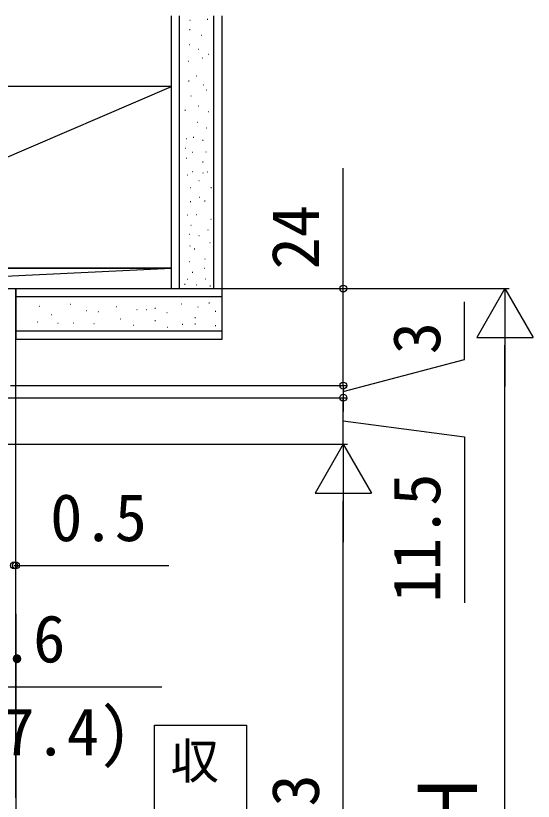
# Model space of a CAD drawing. Units: millimetres, scale not verified. Extents: x -700 to 700, y -1045 to 1039.
# Drawn here: x -168.1 to -40, y 477.7 to 672 of the extents above; entities that cross this region are included whole.
import ezdxf
from ezdxf.enums import TextEntityAlignment as Align

# ---------------------------------------------------------------- set-up
doc = ezdxf.new("R2010")
doc.units = ezdxf.units.MM
doc.header["$LTSCALE"] = 6
for name, color, linetype in [('0-2_USER1', 3, 'Continuous'), ('0-4_YKK_12', 2, 'Continuous'), ('0-7_YKK_D', 6, 'Continuous'), ('0-9_YSS_K', 3, 'Continuous')]:
    doc.layers.add(name, color=color, linetype=linetype)
doc.styles.add('ＭＳ ゴシック', font='')
doc.styles.get('ＭＳ ゴシック').set_extended_font_data('MS Gothic')

msp = doc.modelspace()

# ---------------------------------------------------------------- linework, layer by layer
at = {"layer": '0-2_USER1'}
msp.add_lwpolyline([(-133.672, 496.578), (-110.988, 496.578), (-110.988, 408.942), (-133.672, 408.942)], close=True, dxfattribs=at)
at = {"layer": '0-4_YKK_12'}
for p in [(-260, 604.546), (-168, 478.546)]:
    msp.add_line(p, (-168, 604.546), dxfattribs=at)
at = {"layer": '0-7_YKK_D'}
for p, q in [((-167.3, 604.546), (-46, 604.546)), ((-167.3, 604.546), (-86, 604.546)), ((-47, 604.546), (-54, 592.421)), ((-47, 604.546), (-40, 592.421)), ((-47, 604.546), (-47, 580.297)), ((-54, 592.421), (-40, 592.421)), ((-47, 363.546), (-47, 590.546)), ((-87, 580.546), (-87, 583.946)), ((-169.3, 580.546), (-86, 580.546)), ((-169.3, 580.546), (-86, 580.546)), ((-87, 580.546), (-87, 577.546)), ((-87, 580.546), (-87, 577.546)), ((-202.707, 577.546), (-86, 577.546)), ((-202.707, 577.546), (-86, 577.546)), ((-87, 577.546), (-87, 574.146)), ((-87, 566.046), (-87, 577.546)), ((-198.5, 566.046), (-86, 566.046)), ((-198.5, 566.046), (-86, 566.046)), ((-87, 566.046), (-94, 553.921)), ((-87, 566.046), (-80, 553.921)), ((-87, 566.046), (-87, 541.797)), ((-94, 553.921), (-80, 553.921)), ((-87, 388.046), (-87, 552.046)), ((-168, 526.102), (-168, 537.046)), ((-168.5, 536.046), (-168, 536.046)), ((-168, 536.046), (-130.2, 536.046)), ((-168, 524.102), (-168, 475.046))]:
    msp.add_line(p, q, dxfattribs=at)
for points in [[(-87, 580.546), (-87, 604.546), (-87, 634.309)], [(-87, 579.046), (-57, 586.974), (-57, 601.246)], [(-87, 571.796), (-57, 567.846), (-57, 526.846)], [(-215.3, 536.046), (-188.997, 506.046), (-131.906, 506.046)]]:
    msp.add_lwpolyline(points, dxfattribs=at)
for centre in [(-87, 604.546), (-87, 580.546), (-87, 580.546), (-87, 577.546), (-87, 577.546), (-168.5, 536.046), (-168.5, 536.046), (-168, 536.046)]:
    msp.add_circle(centre, 0.85, dxfattribs=at)
at = {"layer": '0-9_YSS_K'}
for p, q in [((-129.5, 604.546), (-129.5, 672.027)), ((-127.5, 604.546), (-127.5, 672.027)), ((-124.966, 670.892), (-124.866, 670.892)), ((-120.653, 671.143), (-120.553, 671.143)), ((-119, 604.546), (-119, 672.027)), ((-117, 604.546), (-117, 672.027)), ((-125.016, 668.636), (-124.916, 668.636)), ((-122.108, 667.182), (-122.008, 667.182)), ((-125.117, 664.876), (-125.017, 664.876)), ((-122.91, 663.723), (-122.81, 663.723)), ((-122.91, 663.723), (-122.81, 663.723)), ((-125.368, 660.8), (-125.268, 660.8)), ((-121.907, 661.602), (-121.807, 661.602)), ((-120.453, 662.555), (-120.353, 662.555)), ((-123.312, 657.14), (-123.212, 657.14)), ((-125.267, 655.937), (-125.167, 655.937)), ((-121.606, 654.935), (-121.506, 654.935)), ((-234.5, 609.546), (-129.5, 654.546)), ((-120.954, 653.681), (-120.854, 653.681)), ((-124.716, 652.227), (-124.616, 652.227)), ((-122.809, 649.751), (-122.709, 649.751)), ((-126.169, 648.698), (-126.069, 648.698)), ((-120.351, 648.347), (-120.251, 648.347)), ((-123.16, 645.69), (-123.06, 645.69)), ((-120.853, 644.286), (-120.753, 644.286)), ((-125.918, 641.679), (-125.818, 641.679)), ((-124.113, 641.98), (-124.013, 641.98)), ((-121.806, 641.278), (-121.706, 641.278)), ((-126.119, 639.273), (-126.019, 639.273)), ((-124.314, 638.27), (-124.214, 638.27)), ((-121.003, 638.32), (-120.903, 638.32)), ((-125.868, 636.766), (-125.768, 636.766)), ((-121.806, 635.863), (-121.706, 635.863)), ((-124.414, 633.457), (-124.314, 633.457)), ((-125.617, 632.686), (-125.517, 632.686)), ((-121.755, 633.187), (-121.655, 633.187)), ((-120.602, 633.407), (-120.502, 633.407)), ((-124.915, 629.577), (-124.815, 629.577)), ((-122.758, 631.282), (-122.658, 631.282)), ((-119.749, 629.527), (-119.649, 629.527)), ((-124.865, 626.068), (-124.765, 626.068)), ((-122.608, 627.171), (-122.508, 627.171)), ((-121.304, 626.218), (-121.204, 626.218)), ((-125.667, 622.809), (-125.567, 622.809)), ((-123.357, 622.889), (-123.257, 622.889)), ((-124.711, 620.182), (-124.611, 620.182)), ((-119.796, 621.736), (-119.696, 621.736)), ((-125.062, 617.976), (-124.962, 617.976)), ((-120.549, 619.079), (-120.449, 619.079)), ((-122.755, 617.625), (-122.655, 617.625)), ((-120.047, 615.971), (-119.947, 615.971)), ((-124.962, 615.119), (-124.862, 615.119)), ((-123.859, 614.367), (-123.759, 614.367)), ((-125.113, 611.258), (-125.013, 611.258)), ((-121.251, 611.86), (-121.151, 611.86)), ((-234.5, 604.546), (-129.5, 609.546)), ((-124.36, 608.601), (-124.26, 608.601)), ((-121.451, 609.554), (-121.351, 609.554)), ((-125.664, 606.847), (-125.564, 606.847)), ((-121.201, 606.947), (-121.101, 606.947)), ((-168, 604.546), (-117, 604.546)), ((-168, 604.546), (-168, 592.046)), ((-129.5, 604.546), (-117, 604.546)), ((-126.266, 605.593), (-126.166, 605.593)), ((-123.407, 605.493), (-123.307, 605.493)), ((-119.997, 605.242), (-119.897, 605.242)), ((-117, 592.046), (-117, 604.546)), ((-168, 602.546), (-117, 602.546)), ((-154.513, 600.696), (-154.413, 600.696)), ((-127.094, 600.783), (-126.994, 600.783)), ((-120.239, 601.043), (-120.139, 601.043)), ((-162.236, 600.176), (-162.136, 600.176)), ((-150.609, 599.135), (-150.509, 599.135)), ((-147.572, 598.875), (-147.472, 598.875)), ((-143.233, 600.089), (-143.133, 600.089)), ((-138.114, 599.395), (-138.014, 599.395)), ((-135.771, 599.395), (-135.671, 599.395)), ((-133.602, 599.655), (-133.502, 599.655)), ((-130.652, 598.614), (-130.552, 598.614)), ((-123.016, 600.002), (-122.916, 600.002)), ((-118.677, 598.961), (-118.577, 598.961)), ((-118.677, 598.961), (-118.577, 598.961)), ((-159.286, 598.094), (-159.186, 598.094)), ((-142.105, 597.053), (-142.005, 597.053)), ((-133.602, 596.619), (-133.502, 596.619)), ((-123.71, 597.4), (-123.61, 597.4)), ((-162.756, 596.272), (-162.656, 596.272)), ((-157.637, 596.012), (-157.537, 596.012)), ((-153.819, 596.099), (-153.719, 596.099)), ((-148.7, 595.925), (-148.6, 595.925)), ((-138.981, 595.492), (-138.881, 595.492)), ((-130.478, 594.971), (-130.378, 594.971)), ((-126.834, 595.752), (-126.734, 595.752)), ((-123.71, 595.839), (-123.61, 595.839)), ((-118.677, 595.405), (-118.577, 595.405)), ((-168, 594.046), (-117, 594.046)), ((-168, 592.046), (-117, 592.046))]:
    msp.add_line(p, q, dxfattribs=at)
for points in [[(-234.5, 609.546), (-129.5, 609.546), (-129.5, 654.546), (-234.5, 654.546)], [(-234.5, 604.546), (-129.5, 604.546), (-129.5, 609.546), (-234.5, 609.546)]]:
    msp.add_lwpolyline(points, close=True, dxfattribs=at)

# ---------------------------------------------------------------- texts
at = {"layer": '0-2_USER1', "style": 'ＭＳ ゴシック'}
msp.add_text('収', height=8.798, dxfattribs=at).set_placement((-129.75, 480.636), align=Align.BOTTOM_LEFT)
at = {"layer": '0-7_YKK_D', "style": 'ＭＳ ゴシック'}
for s, height, p in [('24', 11.73, (-89.5, 609.264)), ('3', 11.73, (-59.5, 588.292)), ('11.5', 11.73, (-59.5, 526.892)), ('DH＝H－63', 11.73, (-89.5, 412.5)), ('Ｈ', 14.66, (-49.5, 465.909))]:
    msp.add_text(s, height=height, rotation=90, dxfattribs=at).set_placement(p, align=Align.BOTTOM_LEFT)
for s, p in [('0.5', (-159.518, 538.546)), ('25.6', (-187.679, 508.546)), ('(27.4)', (-187.315, 485.546))]:
    msp.add_text(s, height=11.73, dxfattribs=at).set_placement(p, align=Align.BOTTOM_LEFT)

doc.saveas('drawing.dxf')
